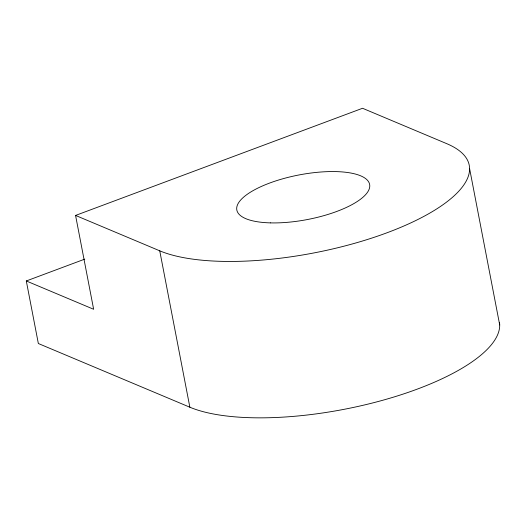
<?xml version="1.0" encoding="UTF-8"?>
<svg xmlns="http://www.w3.org/2000/svg" width="526" height="526" viewBox="0 0 526 526"><rect width="100%" height="100%" fill="white"/><g stroke="black" fill="none" stroke-linecap="round" stroke-linejoin="round"><path stroke-width="0.79" d="M75.566 215.436L362.552 108.271L446.719 143.657A169.063 56.709 -10.9 0 1 387.406 232.624A169.063 56.709 -10.9 0 1 159.74 250.823L75.566 215.436L93.635 309.268L26.3 280.963L38.345 343.517L189.86 407.216A169.063 56.709 -10.9 0 0 380.798 400.799A169.063 56.709 -10.9 0 0 499.509 322.589M26.3 280.963L84.771 259.127M469.587 168.53L499.7 324.923M159.74 250.823L189.86 407.216M270.357 222.879A67.624 22.684 -10.9 0 0 369.771 185.757A67.624 22.684 -10.9 0 0 269.562 183.087A67.624 22.684 -10.9 0 0 270.357 222.879"/></g></svg>
